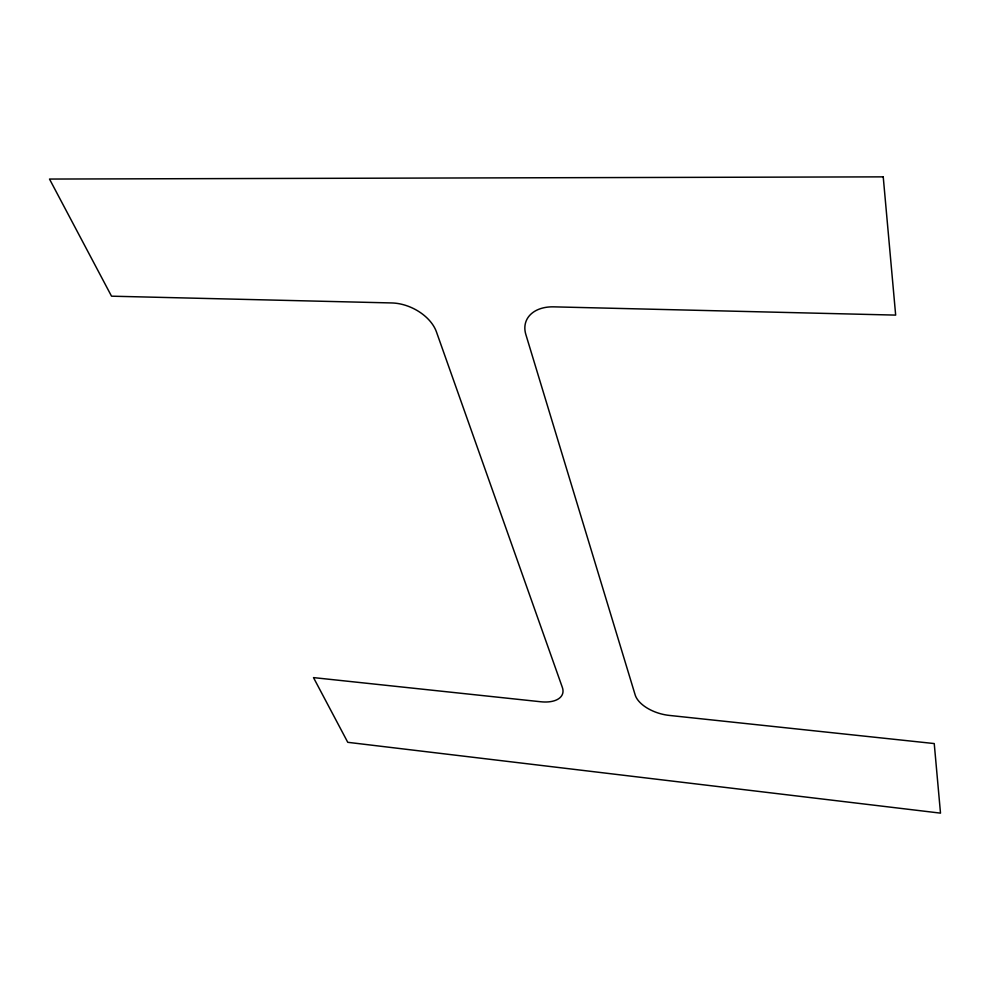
<?xml version="1.0" encoding="UTF-8"?>
<svg xmlns="http://www.w3.org/2000/svg" width="990" height="990" viewBox="0 0 990 990"><rect width="100%" height="100%" fill="white"/><g stroke="black" fill="none" stroke-linecap="round" stroke-linejoin="round"><path stroke-width="1.49" d="M883.229 176.863L49.5 179.054L111.524 296.183L391.854 302.952A37.521 24.515 25.7 0 1 436.417 331.823L562.345 687.419A29.688 15.704 18.7 0 1 540.8 701.762L313.496 677.606L347.762 742.314L940.5 813.137L934.238 743.564L669.277 715.411A30.616 16.496 16.1 0 1 635.159 694.906L525.851 334.509A38.511 26.408 21.3 0 1 553.719 306.851L895.665 315.105L883.229 176.863"/></g></svg>
